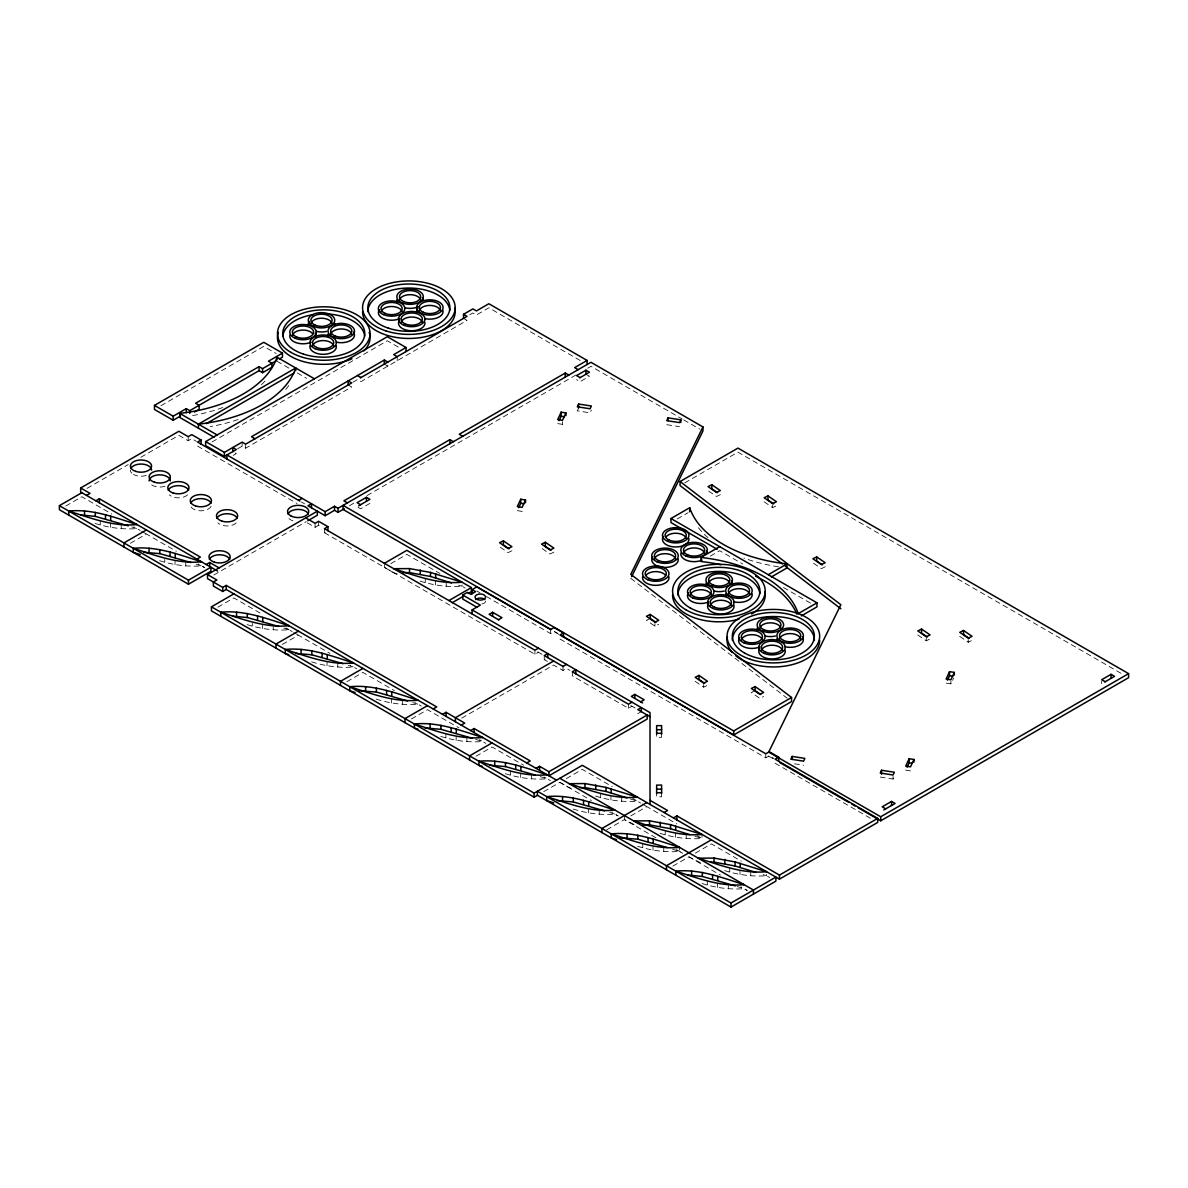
<?xml version="1.0" encoding="UTF-8"?>
<svg xmlns="http://www.w3.org/2000/svg" width="1188" height="1188" viewBox="0 0 1188 1188"><rect width="100%" height="100%" fill="white"/><g stroke="black" fill="none" stroke-linecap="round" stroke-linejoin="round"><path stroke-width="0.75" stroke-dasharray="5 3.75" d="M557.707 423.611L562.503 424.354L563.884 421.413M578.601 408.078L577.309 410.855L590.08 412.83L591.372 410.053M880.263 777.071L893.049 779.046L894.341 776.284M946.108 683.1L950.92 683.843L953.652 677.932M160.9 405.747L263.751 346.361L276.225 353.564M87.006 488.357L128.2 464.582M140.867 457.261L178.883 435.313L188.239 440.718L191.758 438.684L196.436 441.387M65.815 506.014L81.853 496.747L111.806 514.048M212.043 441.966L387.333 340.763L399.792 347.95M237.466 448.886L242.144 446.183L245.649 448.203L351.663 386.991L348.158 384.971M352.836 382.269L357.514 379.566L361.018 381.6L467.047 320.389L463.528 318.354M469.765 314.761L472.883 312.964L476.403 314.983L488.862 307.781L580.754 360.84M233.175 455.405L236.293 453.608L232.789 451.574M130.353 543.272L146.376 534.006L176.344 551.306M213.855 574.992L306.252 521.651M349.435 505.746L354.232 502.984M367.033 495.589L578.125 373.715M587.733 368.176L590.941 366.32L682.15 418.978M307.291 522.839L315.087 527.338L318.592 525.319L321.71 527.116M369.943 503.37L360.588 508.776L357.068 506.741M324.443 528.69L324.443 532.744L326.774 531.392M217.85 607.187L233.873 597.92L262.266 614.315M390.807 563.647L406.845 554.395L439.961 573.507M282.358 644.431L298.411 635.179L329.937 653.385M684.763 482.863L737.956 452.153L1122.2 673.997M346.896 681.689L362.934 672.423L394.475 690.644M677.219 518.978L688.134 512.681M486.412 596.539L550.638 633.62L554.143 631.6L558.82 634.303M411.434 718.948L427.457 709.682L458.999 727.902M324.443 532.744L534.912 654.261L538.431 652.227M710.32 556.103L719.676 550.697L742.752 564.018M544.267 655.613L544.267 659.667L547.787 657.632M461.746 718.116L553.623 665.057L562.978 670.463L566.483 668.443L569.869 670.388M476.002 756.221L492.04 746.97L523.566 765.176M572.334 671.814L572.334 675.868L628.467 708.271L631.971 706.236M637.822 713.661L641.327 711.642M543.733 791.639L559.845 782.328L569.201 787.703L574.457 789.396M566.26 778.63L582.298 769.364L612.266 786.664M606.741 829.773L624.383 819.586L637.243 826.091M630.798 815.889L646.836 806.622L676.789 823.923M559.994 639.025L765.785 757.84L769.304 755.806L773.982 758.508M672.883 866.097L688.921 856.845L701.766 863.349M695.336 853.147L711.374 843.881L741.327 861.181M511.909 550.757L508.093 552.598L499.599 546.747M553.875 552.168L550.059 554.024L541.565 548.173M720.329 494.639L716.513 496.48L708.018 490.629L708.018 487.941M764.151 501.796L772.66 507.647L776.462 505.806M650.252 618.488L646.435 620.329L654.944 626.18L658.746 624.339M825.2 566.81L821.398 568.651L812.889 562.8M695.173 681.318L703.682 687.169L707.484 685.328M755.123 690.644L751.321 692.485L759.815 698.336L763.632 696.495M917.775 634.956L926.269 640.807L930.085 638.966M959.741 636.367L968.235 642.218L972.051 640.377M95.085 523.448C108.657 527.739 122.824 529.655 137.036 528.601L140.154 530.397M159.623 560.706C173.181 564.998 187.362 566.914 201.574 565.859L204.692 567.656L198.426 564.048M420.077 581.095C433.635 585.372 447.817 587.303 462.028 586.233L465.147 588.045M247.119 624.621C260.677 628.912 274.859 630.828 289.07 629.774L292.189 631.571M311.642 661.865C325.2 666.156 339.382 668.072 353.593 667.017L356.697 668.814M376.165 699.123C389.738 703.415 403.905 705.33 418.117 704.276L421.235 706.073M440.748 736.412C454.306 740.703 468.488 742.619 482.699 741.55L485.803 743.361M505.271 773.67C518.829 777.962 533.011 779.877 547.223 778.808L550.341 780.62M595.544 796.064C609.102 800.356 623.284 802.271 637.496 801.217L640.614 803.014M573.091 809.028C586.649 813.32 600.831 815.235 615.042 814.181L618.161 815.978L611.775 812.31M660.068 833.323C673.641 837.614 687.807 839.53 702.019 838.476L702.019 834.436M637.629 846.287C651.187 850.578 665.354 852.494 679.581 851.425L682.684 853.236M724.606 870.581C738.164 874.873 752.346 876.789 766.557 875.734L769.675 877.531M702.153 883.545C715.711 887.837 729.892 889.753 744.104 888.683L747.222 890.495L740.837 886.812M666.75 424.695L679.536 426.67M517.3 510.662L522.111 511.419L522.111 508.716M910.513 770.893L905.702 770.151L905.702 767.448M794.475 763.795L803.593 765.221M458.523 585.149L462.028 586.263L462.028 582.209M393.733 572.75L397.252 573.863M131.779 526.952L137.036 528.615L133.888 526.804M196.302 564.211L201.574 565.874L201.574 561.82M283.798 628.11L289.07 629.789L289.07 625.734M348.322 665.369L353.593 667.032L350.43 665.221M412.86 702.628L418.117 704.291L414.968 702.479M475.631 739.322L482.655 741.55L479.507 739.723M630.472 799.004L637.496 801.232L632.759 798.499M540.198 776.61L547.223 778.838L544.074 777.011M694.995 836.263L702.019 838.49L697.297 835.758M609.771 812.518L615.042 814.196M763.052 874.635L766.557 875.749L766.557 871.695M672.557 849.227L679.581 851.454L679.581 847.4M737.08 886.486L744.104 888.713M393.733 572.72L384.392 567.359L384.392 563.305M683.739 419.913L699.747 429.15M585.936 374.235L589.456 376.269L580.1 381.675L576.581 379.64M783.471 587.525L810.587 603.177M384.333 364.092L387.837 366.112L387.837 363.409M276.997 361.241L289.471 368.443M297.267 372.943L306.623 378.348M554.38 631.452L557.573 633.308M768.695 756.147L773.492 758.909M476.789 590.985L479.997 592.842M775.14 763.245L871.264 818.74M301.396 501.989L304.574 503.816M197.594 446.109L297.03 503.519M537.822 651.885L542.634 654.662M630.783 705.553L635.595 708.33M544.267 659.667L547.386 661.464M559.845 782.328L591.386 800.534M655.925 837.792L624.383 819.586L624.383 815.532M676.299 849.554L682.61 853.207M688.921 856.845L720.448 875.051M285.922 627.962L289.07 629.789M642.159 803.92L646.836 806.622L646.836 802.568M141.714 531.303L146.376 534.006L146.376 529.967M293.748 632.476L298.411 635.179L298.411 631.125M630.783 578.363L787.184 698.202M1101.692 681.066L1101.692 683.753M968.235 639.53L968.235 642.218M950.92 681.14L950.92 683.843M926.269 638.105L926.269 640.807M893.049 776.343L893.049 779.046M772.66 504.959L772.66 507.647M765.785 753.786L765.785 757.84M750.742 871.814L750.742 875.853M740.005 870.433L740.005 874.487M729.774 867.968L729.774 872.007M728.303 884.763L728.303 888.817M717.552 883.397L717.552 887.436M707.32 880.917L707.32 884.971M703.682 684.481L703.682 687.169M686.219 834.555L686.219 838.594M675.467 833.174L675.467 837.228M665.235 830.709L665.235 834.748M663.765 847.519L663.765 851.558M661.612 734.644L661.612 737.332L656.637 737.332L656.637 733.293M661.612 793.718L661.612 796.777L656.637 796.777L656.637 792.723M654.944 623.477L654.944 626.18M653.029 846.138L653.029 850.177M642.782 843.658L642.782 847.712M628.467 704.217L628.467 708.271M621.68 797.297L621.68 801.351M610.944 795.915L610.944 799.97M600.697 793.45L600.697 797.49M599.227 810.261L599.227 814.3M588.491 808.88L588.491 812.934M562.978 666.409L562.978 670.463M562.503 421.651L562.503 424.354M550.638 629.566L550.638 633.62M534.912 650.207L534.912 654.261M531.422 774.888L531.422 778.942M520.671 773.522L520.671 777.561M510.439 771.042L510.439 775.096M466.884 737.629L466.884 741.683M456.147 736.263L456.147 740.302M446.228 582.313L446.228 586.367M445.901 733.783L445.901 737.837M435.476 580.932L435.476 584.986M425.245 578.467L425.245 582.521M402.316 700.356L402.316 704.41M397.193 356.667L397.193 360.707M391.565 698.975L391.565 703.029M337.778 663.097L337.778 667.151M327.042 661.716L327.042 665.77M318.592 521.265L318.592 525.319M315.087 523.284L315.087 527.338M273.255 625.853L273.255 629.892M262.518 624.472L262.518 628.526M252.287 623.344L252.287 626.046M245.649 444.149L245.649 448.203M242.144 442.129L242.144 446.183M188.239 436.664L188.239 440.718M185.759 561.939L185.759 565.993M175.022 560.558L175.022 564.612M164.79 559.444L164.79 562.147M121.235 524.68L121.235 528.734M110.484 523.299L110.484 527.353M100.252 520.834L100.252 524.888M485.58 601.113A5.287 3.059 0 0 1 481.66 604.053M292.872 520.804A10.588 6.103 0 0 1 288.996 518.562M146.302 475.438A10.588 6.103 0 0 1 133.516 474.472M131.838 473.195A10.588 6.103 0 0 1 130.428 470.151M187.585 494.802A10.588 6.103 0 0 1 169.26 494.802M211.093 506.296A10.588 6.103 0 0 1 200.876 510.825A10.588 6.103 0 0 1 190.644 506.296M236.234 522.883A10.588 6.103 0 0 1 217.894 522.883M164.998 486.234A10.588 6.103 0 0 1 149.495 482.536M264.939 381.066A122.364 70.656 0 0 1 260.053 385.937M222.809 407.499A122.364 70.656 0 0 1 191.535 415.755M288.803 385.506A122.364 70.656 0 0 1 283.65 391.877M238.06 419.542A122.364 70.656 0 0 1 210.246 426.566M778.496 566.825A122.364 70.656 0 0 1 743.866 558.033M707.959 537.644A122.364 70.656 0 0 1 697.534 526.536"/><path stroke-width="1.5" d="M520.73 499.242L517.3 506.623L522.111 507.365L525.527 499.985L520.73 499.242L520.73 503.296L518.666 507.721M561.137 412.191L557.707 419.557L562.503 420.3L565.934 412.934L561.137 412.191L561.137 416.231L559.073 420.656M578.601 404.039L577.309 406.801L590.08 408.776L591.372 406.014L578.601 404.039L578.601 408.078M668.042 417.864L666.75 420.641L679.536 422.616L680.828 419.839L668.042 417.864L668.042 420.567M792.114 756.414L790.822 759.191L803.593 761.166L804.885 758.389L792.114 756.414L792.114 759.117M881.555 770.255L880.263 773.017L893.049 775.007L894.341 772.23L881.555 770.255L881.555 774.294M909.132 758.731L905.702 766.097L910.513 766.839L913.943 759.474L909.132 758.731L909.132 762.77L907.083 767.196M949.539 671.666L946.108 679.046L950.92 679.788L954.335 672.408L949.539 671.666L949.539 675.72L947.475 680.145M226.938 458.999L226.938 454.959L325.17 511.657L334.526 506.266L338.031 508.286L590.941 362.281L702.954 426.938L630.783 574.309L791.564 697.505L791.564 701.559L733.694 734.986L562.384 636.07M631.6 576.7L702.954 430.992L702.954 426.938M180.457 416.052L173.181 420.255L154.47 409.444L154.47 405.405L263.751 342.307L282.462 353.103L282.462 357.157L279.343 358.954M154.47 405.405L173.181 416.201L186.278 408.642L189.783 410.662L259.073 370.656L262.578 372.69L271.933 367.285L271.933 363.231L268.429 361.211L282.462 353.103M276.225 360.766L262.578 368.636L259.073 366.617L195.634 403.237L199.138 405.271L199.138 409.311L194.461 412.013M217.553 571.057L80.665 492.025L80.665 487.971L178.883 431.259L188.239 436.664L191.758 434.63L201.114 440.035L201.114 444.089M198.426 428.215L198.426 424.161L295.708 367.998L295.708 370.701M59.4 505.657L188.461 580.175L210.915 567.211L210.915 571.265L188.461 584.229L59.4 509.711L59.4 505.657L81.853 492.708M206.4 423.611L294.119 372.973M86.516 495.396L90.021 493.376L80.665 487.971M95.872 500.801L99.376 498.767L200.401 557.098L196.896 559.117M201.114 440.035L197.594 442.07L299.822 501.084M232.789 451.574L232.789 447.534L236.293 449.554L224.369 456.444L205.658 445.634L205.658 441.594L387.333 336.709L406.029 347.505L406.029 351.559M205.658 441.594L224.369 452.39L242.144 442.129L245.649 444.149L351.663 382.952L348.158 380.917L348.158 384.971M387.837 362.058L384.333 360.038L251.5 436.724L255.004 438.758M406.029 347.505L393.688 354.633L397.193 356.667M463.528 318.354L463.528 314.315L472.883 308.91L476.403 310.929L488.862 303.742L587.095 360.439L587.095 364.493M360.32 377.947L467.047 316.335L463.528 314.315M146.376 529.967L123.938 542.916L123.938 546.97M298.634 500.386L302.138 498.366M206.252 564.523L209.756 562.503L219.112 567.894M433.189 708.939L436.694 706.919L226.225 585.402L222.72 587.421L207.514 578.645L207.514 574.591L317.33 511.196L317.33 515.236L307.826 520.73M453.4 441.684L449.896 439.649L343.881 500.861L347.386 502.88M568.77 375.066L565.265 373.047L459.251 434.259L462.756 436.278M587.095 360.439L574.621 367.641L578.125 369.661M311.494 507.811L311.494 503.771L307.974 505.791L325.17 515.711L334.526 510.305L338.031 512.34L344.268 508.731M579.699 377.843L589.456 372.215L585.936 370.181L576.581 375.586L580.1 377.621M358.627 505.836L369.943 499.316L366.424 497.297L357.068 502.687L360.588 504.722M327.947 530.724L327.947 526.67L324.443 528.69L534.912 650.207L538.431 648.188M207.514 574.591L216.869 579.996L213.365 582.031L213.365 586.07L222.72 591.476L226.225 589.456L556.563 780.174M537.318 795.336L534.125 797.193L211.434 610.884L211.434 606.83L233.873 593.866M384.392 563.305L406.845 550.341L471.369 587.6L471.369 591.654L468.161 593.495M298.411 631.125L275.943 644.089L275.958 648.143M448.93 600.564L471.369 587.6M477.101 607.365L462.756 599.079L462.756 595.039L467.433 592.337L470.938 594.356L475.616 591.654L472.111 589.634L472.111 593.688M472.111 589.634L476.789 586.931L550.638 629.566L554.143 627.546L563.498 632.952L563.498 636.991M452.138 602.761L463.35 596.272M782.387 563.973L680.071 485.565L680.071 481.526L737.956 448.099L1128.6 673.641L1128.6 677.695L880.709 820.804L858.3 807.87M362.934 668.384L340.481 681.348L340.481 685.387M472.096 613.944L472.096 609.889L480.294 605.152L462.756 595.039M498.485 619.72L501.989 617.686L492.649 612.295L489.129 614.315L498.871 619.943M717.225 549.287L670.982 522.586L670.982 518.532L689.693 507.721A122.364 70.656 0 0 0 786.976 563.899L786.976 567.953L771.383 576.952M427.457 705.642L405.019 718.591L405.019 722.646M563.498 632.952L559.994 634.971L765.785 753.786L769.304 751.766L778.66 757.157L778.66 761.211M721.042 564.76A122.364 70.656 0 0 0 700.979 561.508L700.979 557.454L719.676 546.643M442.545 714.344L446.049 712.31L464.76 723.121L461.256 725.14M553.623 661.003L455.405 717.715L455.405 721.769M562.978 666.409L566.483 664.389M470.611 730.546L474.116 728.526L530.234 760.929L526.73 762.948M768.265 574.695L786.976 563.899M492.04 742.916L469.587 755.88L469.587 759.934M640.659 701.811L644.178 699.777L634.823 694.386L631.318 696.406L642.619 702.925M631.971 702.197L628.467 704.217L572.334 671.814L575.838 669.78L575.838 673.834M801.38 615.874L816.973 606.86L816.973 602.821L798.262 613.617A122.364 70.656 0 0 0 700.979 557.454M536.085 768.354L539.59 766.319L548.945 771.725L647.178 715.013L647.178 719.067L548.945 775.779L548.945 771.725M211.434 606.83L534.125 793.139L582.298 765.31L779.447 879.135L877.68 822.438L877.68 818.384L775.14 759.191L778.66 757.157M551.173 629.61L343.05 509.444L343.05 505.39L733.694 730.932L791.564 697.505M646.836 802.568L601.93 828.496L601.93 832.55L731.006 907.068L775.898 881.14L775.898 877.086L731.006 903.014L537.407 791.238L537.407 795.292L601.93 832.55M664.062 812.518L667.567 810.498L650.014 800.356M673.418 817.923L676.922 815.889L779.447 875.096L877.68 818.384M711.374 839.827L666.468 865.755L666.468 869.809M1104.81 681.957L1114.567 676.343L1111.047 674.309L1101.692 679.714L1105.211 681.734M883.753 809.964L895.069 803.444L891.549 801.41L882.194 806.815L885.713 808.85M680.071 481.526L840.852 604.722L768.695 752.093L880.709 816.765L1128.6 673.641M503.4 540.852L499.599 542.708L508.093 548.559L511.909 546.703L503.4 540.852L503.4 544.906L509.073 548.811M545.366 542.277L541.565 544.119L550.059 549.97L553.875 548.128L545.366 542.277L545.366 546.317L551.039 550.222M711.82 484.734L708.018 486.59L716.513 492.441L720.329 490.585L711.82 484.734L711.82 488.788L717.493 492.693M767.968 495.901L764.151 497.757L772.66 503.608L776.462 501.752L767.968 495.901L767.968 499.955L773.64 503.861M650.252 614.434L646.435 616.275L654.944 622.126L658.746 620.284L650.252 614.434L650.252 618.488L655.91 622.378M816.705 556.905L812.889 558.746L821.398 564.597L825.2 562.756L816.705 556.905L816.705 560.959L822.378 564.849M698.99 675.423L695.173 677.279L703.682 683.13L707.484 681.273L698.99 675.423L698.99 679.477L704.647 683.382M755.123 686.59L751.321 688.446L759.815 694.297L763.632 692.441L755.123 686.59L755.123 690.644L760.795 694.549M921.576 629.061L917.775 630.902L926.269 636.753L930.085 634.912L921.576 629.061L921.576 633.115L927.249 637.006M963.542 630.472L959.741 632.328L968.235 638.179L972.051 636.322L963.542 630.472L963.542 634.526L969.215 638.431M68.741 511.063C92.412 508.687 114.954 517.537 137.036 524.561C113.365 526.937 90.837 518.087 68.741 511.063L68.741 515.102M133.279 548.321C156.95 545.945 179.477 554.796 201.574 561.82C177.903 564.196 155.361 555.345 133.279 548.321L133.279 552.361L140.303 554.588M409.548 568.592L393.733 568.696C415.83 575.72 438.357 584.57 462.028 582.209L430.516 572.438L409.548 568.592L409.548 572.631L430.516 576.477L451.499 582.922M220.775 612.221C244.446 609.86 266.973 618.71 289.07 625.734C265.399 628.096 242.857 619.26 220.775 612.221L220.775 616.275M285.283 649.48C308.969 647.104 331.497 655.954 353.593 662.978C329.908 665.354 307.38 656.504 285.283 649.48L285.283 653.534L288.803 654.633M349.821 686.738C373.492 684.362 396.035 693.213 418.117 700.237C394.446 702.613 371.918 693.762 349.821 686.738L349.821 690.777L355.093 692.456M414.36 723.997C438.03 721.621 460.558 730.471 482.655 737.496C458.999 739.901 436.471 731.021 414.389 724.012L414.389 728.066L417.909 729.18M478.927 761.27C502.598 758.909 525.126 767.76 547.223 774.784C523.552 777.145 501.024 768.294 478.927 761.27L478.927 765.324L482.447 766.438M585.001 783.56L569.201 783.679C591.282 790.703 613.81 799.554 637.496 797.178L605.984 787.406L585.001 783.56L585.001 787.614L605.984 791.46L626.952 797.89M546.747 796.628C570.418 794.267 592.946 803.118 615.042 810.142C591.372 812.503 568.829 803.667 546.747 796.628L546.747 800.682L553.771 802.91M649.539 820.819L633.724 820.923C655.821 827.962 678.348 836.812 702.019 834.436L670.522 824.665L649.539 820.819L649.539 824.873L670.522 828.719L689.723 834.6M611.271 833.887C634.956 831.526 657.484 840.376 679.581 847.4C655.895 849.762 633.367 840.911 611.271 833.887L611.271 837.941L616.542 839.604M714.062 858.078L698.262 858.182C720.359 865.22 742.886 874.056 766.557 871.695L735.045 861.924L714.062 858.078L714.062 862.132L735.045 865.978L756.014 872.408M675.809 871.146C699.48 868.784 722.007 877.635 744.104 884.659C720.433 887.02 697.905 878.17 675.809 871.146L675.809 875.2M81.036 515.013L95.292 516.379L128.259 525.839M143.807 552.286L159.831 553.638L191.03 562.533M402.524 572.675L409.548 572.631M233.071 616.186L247.327 617.537L278.527 626.447M295.827 653.445L311.85 654.796L343.05 663.691M358.613 690.718L376.373 692.055L407.588 700.95M424.888 727.962L440.911 729.313L472.111 738.208M489.471 765.235L505.479 766.587L534.927 774.932M579.729 787.644L585.001 787.614M557.276 800.608L573.299 801.945L604.499 810.855M642.515 824.903L649.539 824.873M620.062 837.867L637.822 839.203L667.285 847.564M710.558 862.146L714.062 862.132M688.104 875.111L702.36 876.462L735.327 885.921M656.637 729.699L661.612 729.699M656.637 733.293L661.612 733.293M656.637 789.144L661.612 789.144M656.637 792.723L661.612 792.723M561.137 416.231L564.33 416.736M520.73 503.296L523.923 503.786M949.539 675.72L952.731 676.21M909.132 762.77L912.339 763.275M670.982 518.532L816.973 602.821M357.514 375.527L361.018 377.546M214.018 437.214L179.715 417.419L179.715 413.365A122.364 70.656 0 0 0 276.997 357.202L314.419 378.794M179.715 413.365L217.137 434.971M779.892 762.607L848.707 802.331M851.9 804.172L855.108 806.028M327.947 526.67L318.592 521.265L315.087 523.284L305.732 517.894M472.096 609.889L650.014 712.607L650.014 804.41M563.468 666.691L544.267 655.613L547.787 653.578L547.787 657.632M650.014 716.661L637.822 709.622L641.327 707.588L641.327 711.642M559.845 778.274L753.444 890.05L753.444 894.104M785.313 566.216L840.852 608.776M1111.047 674.309L1111.047 678.363M954.335 672.408L954.335 675.111M913.943 759.474L913.943 762.161M891.549 801.41L891.549 805.464M880.709 816.765L880.709 820.804M779.447 875.096L779.447 879.135M740.213 863.349L740.213 867.403M735.045 861.924L735.045 865.978M733.694 730.932L733.694 734.986M731.006 903.014L731.006 907.068M724.814 859.459L724.814 863.498M717.76 876.313L717.76 880.367M712.592 874.888L712.592 878.927M702.36 872.408L702.36 876.462M691.624 871.042L691.624 875.081M689.693 507.721L689.693 511.776M680.828 419.839L680.828 422.542M676.922 815.889L676.922 819.943M675.675 826.091L675.675 830.145M670.522 824.665L670.522 828.719M661.612 734.288L661.612 725.645L656.637 725.645L656.637 734.288M661.612 793.718L661.612 785.09L656.637 785.09L656.637 793.718M660.276 822.2L660.276 826.239M653.222 839.055L653.222 843.109M648.069 837.629L648.069 841.683M637.822 835.164L637.822 839.203M634.823 694.386L634.823 698.425M627.086 833.783L627.086 837.837M611.152 788.832L611.152 792.886M605.984 787.406L605.984 791.46M595.752 784.941L595.752 788.995M588.699 801.796L588.699 805.85M585.936 370.181L585.936 374.235M583.531 800.37L583.531 804.425M573.299 797.905L573.299 801.945M565.934 412.934L565.934 415.637M565.265 373.047L565.265 377.101M562.548 796.524L562.548 800.578M539.59 766.319L539.59 770.373M534.125 793.139L534.125 797.193M525.527 499.985L525.527 502.687M520.879 766.438L520.879 770.492M515.711 765.013L515.711 769.052M505.479 762.533L505.479 766.587M494.743 761.166L494.743 765.206M492.649 612.295L492.649 616.334M474.116 728.526L474.116 732.565M456.311 729.15L456.311 733.204M451.143 727.724L451.143 731.778M449.896 439.649L449.896 443.703M446.049 712.31L446.049 716.364M440.911 725.259L440.911 729.313M435.684 573.863L435.684 577.917M430.516 572.438L430.516 576.477M430.16 723.878L430.16 727.932M420.285 569.958L420.285 574.012M391.773 691.891L391.773 695.945M386.605 690.466L386.605 694.52M384.333 360.038L384.333 364.092M376.373 688.001L376.373 692.055M366.424 497.297L366.424 501.336M365.637 686.619L365.637 690.674M338.031 508.286L338.031 512.34M334.526 506.266L334.526 510.305M327.249 654.647L327.249 658.687M325.17 511.657L325.17 515.711M322.082 653.207L322.082 657.261M311.85 650.742L311.85 654.796M301.099 649.361L301.099 653.415M276.997 357.202L276.997 359.905M262.578 368.636L262.578 372.69M262.726 617.389L262.726 621.443M259.073 366.617L259.073 370.656M257.558 615.963L257.558 620.017M247.327 613.498L247.327 617.537M236.575 612.117L236.575 616.171M226.225 585.402L226.225 589.456M224.369 452.39L224.369 456.444M222.72 587.421L222.72 591.476M209.756 562.503L209.756 566.557M189.783 410.662L189.783 413.365M188.461 580.175L188.461 584.229M186.278 408.642L186.278 412.696M175.23 553.474L175.23 557.528M173.181 416.201L173.181 420.255M170.062 552.049L170.062 556.103M159.831 549.584L159.831 553.638M149.079 548.203L149.079 552.257M110.692 516.216L110.692 520.27M105.524 514.79L105.524 518.844M99.376 498.767L99.376 502.821M95.292 512.325L95.292 516.379M84.556 510.944L84.556 514.998M475.705 599.584A5.287 3.059 0 0 1 484.882 599.584M678.125 558.791A13.231 7.633 0 0 1 663.29 567.359A13.231 7.633 0 0 1 652.791 556.86M654.529 558.999A10.588 6.103 0 0 1 665.013 553.682A10.588 6.103 0 0 1 675.512 558.999M668.874 576.715A13.231 7.633 0 0 1 655.761 585.342A13.231 7.633 0 0 1 642.649 576.715M645.99 575.363A10.588 6.103 0 0 1 655.761 571.591A10.588 6.103 0 0 1 665.532 575.363M688.817 538.342A13.231 7.633 0 0 1 673.967 546.911A13.231 7.633 0 0 1 663.483 536.412M665.919 537.006A10.588 6.103 0 0 1 677.086 533.278A10.588 6.103 0 0 1 686.189 538.535M702.108 560.097A13.231 7.633 0 0 1 687.436 560.647A13.231 7.633 0 0 1 680.947 553.044M706.281 551.113A13.231 7.633 0 0 1 707.172 553.044M683.56 553.237A10.588 6.103 0 0 1 694.059 547.92A10.588 6.103 0 0 1 704.543 553.237M326.566 331.378A13.231 7.633 0 0 1 316.439 331.378M308.39 325.319A13.231 7.633 0 0 1 309.281 321.399M334.63 323.329A13.231 7.633 0 0 1 334.63 325.319M311.018 323.522A10.588 6.103 0 0 1 321.502 318.206A10.588 6.103 0 0 1 332.001 323.522M311.063 342.218A13.231 7.633 0 0 1 296.391 342.768A13.231 7.633 0 0 1 289.887 335.165M315.236 333.234A13.231 7.633 0 0 1 316.127 337.154M292.515 335.358A10.588 6.103 0 0 1 301.618 330.101A10.588 6.103 0 0 1 312.786 333.813M353.489 332.15A13.231 7.633 0 0 1 350.608 340.466A13.231 7.633 0 0 1 336.204 342.129M328.14 336.07A13.231 7.633 0 0 1 328.14 334.08M330.769 334.274A10.588 6.103 0 0 1 341.253 328.957A10.588 6.103 0 0 1 351.752 334.274M336.249 345.678A13.231 7.633 0 0 1 323.136 354.321A13.231 7.633 0 0 1 310.023 345.678M312.652 345.886A10.588 6.103 0 0 1 323.136 340.57A10.588 6.103 0 0 1 333.635 345.886M759.949 646.851A13.231 7.633 0 0 1 743.837 646.851A13.231 7.633 0 0 1 739.664 637.867M741.401 639.99A10.588 6.103 0 0 1 751.885 634.674A10.588 6.103 0 0 1 762.384 639.99M785.134 650.311A13.231 7.633 0 0 1 770.299 658.88A13.231 7.633 0 0 1 759.8 648.381M761.523 650.504A10.588 6.103 0 0 1 772.022 645.203A10.588 6.103 0 0 1 782.521 650.504M802.36 636.783A13.231 7.633 0 0 1 799.494 645.099A13.231 7.633 0 0 1 785.075 646.762M777.026 640.688A13.231 7.633 0 0 1 777.026 638.699M779.655 638.906A10.588 6.103 0 0 1 790.139 633.59A10.588 6.103 0 0 1 800.638 638.906M775.452 636.011A13.231 7.633 0 0 1 765.324 636.011M757.276 629.952A13.231 7.633 0 0 1 757.276 627.947M759.904 628.155A10.588 6.103 0 0 1 770.388 622.839A10.588 6.103 0 0 1 780.887 628.155M399.643 318.651A13.231 7.633 0 0 1 383.531 318.651A13.231 7.633 0 0 1 379.373 309.682M381.096 311.805A10.588 6.103 0 0 1 391.594 306.489A10.588 6.103 0 0 1 402.079 311.805M424.829 322.126A13.231 7.633 0 0 1 409.994 330.695A13.231 7.633 0 0 1 399.495 320.196M401.232 322.319A10.588 6.103 0 0 1 411.716 317.018A10.588 6.103 0 0 1 422.215 322.319M442.961 310.514A13.231 7.633 0 0 1 424.784 318.562M416.721 312.503A13.231 7.633 0 0 1 417.627 308.583M419.349 310.721A10.588 6.103 0 0 1 429.848 305.405A10.588 6.103 0 0 1 440.332 310.721M418.146 306.816A13.231 7.633 0 0 1 405.034 307.811M396.97 301.752A13.231 7.633 0 0 1 396.97 299.762M422.319 297.832A13.231 7.633 0 0 1 423.21 299.762M399.599 299.97A10.588 6.103 0 0 1 410.098 294.654A10.588 6.103 0 0 1 420.582 299.97M708.761 601.9A13.231 7.633 0 0 1 692.649 601.9A13.231 7.633 0 0 1 688.491 592.916M690.213 595.039A10.588 6.103 0 0 1 700.712 589.723A10.588 6.103 0 0 1 711.196 595.039M733.961 605.36A13.231 7.633 0 0 1 719.111 613.929A13.231 7.633 0 0 1 708.612 603.43M710.35 605.553A10.588 6.103 0 0 1 720.834 600.252A10.588 6.103 0 0 1 731.333 605.553M752.078 593.748A13.231 7.633 0 0 1 733.902 601.811M725.838 595.737A13.231 7.633 0 0 1 725.838 593.748M728.467 593.955A10.588 6.103 0 0 1 738.966 588.639A10.588 6.103 0 0 1 749.45 593.955M724.279 591.06A13.231 7.633 0 0 1 714.151 591.06M706.088 585.001A13.231 7.633 0 0 1 706.088 582.996M731.437 581.081A13.231 7.633 0 0 1 732.328 585.001M708.716 583.204A10.588 6.103 0 0 1 719.215 577.888A10.588 6.103 0 0 1 729.699 583.204M287.942 513.929A10.588 6.103 0 0 1 298.158 509.4A10.588 6.103 0 0 1 308.375 513.929M209.355 559.296A10.588 6.103 0 0 1 219.587 554.766A10.588 6.103 0 0 1 229.804 559.296M130.784 468.562A10.588 6.103 0 0 1 142.382 464.092A10.588 6.103 0 0 1 151.589 470.151M168.206 490.169A10.588 6.103 0 0 1 178.423 485.64A10.588 6.103 0 0 1 188.64 490.169M190.644 503.133A10.588 6.103 0 0 1 200.876 498.604A10.588 6.103 0 0 1 211.093 503.133M216.84 518.25A10.588 6.103 0 0 1 227.071 513.721A10.588 6.103 0 0 1 237.288 518.25M149.124 480.947A10.588 6.103 0 0 1 159.712 474.844A10.588 6.103 0 0 1 170.3 480.947M369.156 332.343A46.302 26.73 0 0 1 363.855 350.935M351.945 358.776A46.302 26.73 0 0 1 299.302 360.276A46.302 26.73 0 0 1 278.348 332.343M282.833 336.026A41.016 23.671 0 0 1 313.142 314.701M325.527 313.914A41.016 23.671 0 0 1 364.671 336.026M764.82 591.594A46.302 26.73 0 0 1 751.648 613.973M739.01 619.156A46.302 26.73 0 0 1 672.601 595.084M677.903 595.084A41.016 23.671 0 0 1 717.567 571.413A41.016 23.671 0 0 1 759.83 593.54M454.781 308.227A46.302 26.73 0 0 1 411.894 338.402A46.302 26.73 0 0 1 362.578 311.716M367.864 311.716A41.016 23.671 0 0 1 407.543 288.06A41.016 23.671 0 0 1 449.792 310.172M819.661 640.213A46.302 26.73 0 0 1 787.659 665.636A46.302 26.73 0 0 1 735.892 655.925M732.105 652.346A46.302 26.73 0 0 1 727.442 636.723M732.343 640.213A41.016 23.671 0 0 1 773.358 616.527A41.016 23.671 0 0 1 814.359 640.213M295.708 367.998A122.364 70.656 0 0 1 198.426 424.161M755.553 576.225A122.364 70.656 0 0 1 796.97 614.241M476.551 599.212A5.287 3.059 0 0 0 485.402 597.846A5.287 3.059 0 0 0 478.927 594.104A5.287 3.059 0 0 0 476.551 599.212M656.964 561.805A13.231 7.633 0 0 0 678.125 556.741A13.231 7.633 0 0 0 659.949 548.678A13.231 7.633 0 0 0 656.964 561.805M658.568 560.588A10.588 6.103 0 0 0 675.512 556.533A10.588 6.103 0 0 0 660.959 550.089A10.588 6.103 0 0 0 658.568 560.588M647.712 579.714A13.231 7.633 0 0 0 668.874 574.65A13.231 7.633 0 0 0 650.697 566.602A13.231 7.633 0 0 0 647.712 579.714M649.316 578.497A10.588 6.103 0 0 0 666.26 574.457A10.588 6.103 0 0 0 651.707 568.013A10.588 6.103 0 0 0 649.316 578.497M667.641 541.342A13.231 7.633 0 0 0 688.817 536.278A13.231 7.633 0 0 0 670.641 528.229A13.231 7.633 0 0 0 667.641 541.342M669.26 540.139A10.588 6.103 0 0 0 686.189 536.085A10.588 6.103 0 0 0 671.651 529.64A10.588 6.103 0 0 0 669.26 540.139M686.011 556.043A13.231 7.633 0 0 0 707.172 550.98A13.231 7.633 0 0 0 688.995 542.931A13.231 7.633 0 0 0 686.011 556.043M687.614 554.826A10.588 6.103 0 0 0 704.543 550.787A10.588 6.103 0 0 0 690.005 544.342A10.588 6.103 0 0 0 687.614 554.826M313.454 326.329A13.231 7.633 0 0 0 334.63 321.265A13.231 7.633 0 0 0 316.439 313.216A13.231 7.633 0 0 0 313.454 326.329M315.072 325.111A10.588 6.103 0 0 0 332.001 321.072A10.588 6.103 0 0 0 317.463 314.627A10.588 6.103 0 0 0 315.072 325.111M294.951 338.164A13.231 7.633 0 0 0 316.127 333.1A13.231 7.633 0 0 0 297.95 325.052A13.231 7.633 0 0 0 294.951 338.164M296.569 336.961A10.588 6.103 0 0 0 313.498 332.907A10.588 6.103 0 0 0 298.96 326.462A10.588 6.103 0 0 0 296.569 336.961M333.204 337.08A13.231 7.633 0 0 0 354.38 332.016A13.231 7.633 0 0 0 336.204 323.968A13.231 7.633 0 0 0 333.204 337.08M334.823 335.862A10.588 6.103 0 0 0 351.752 331.823A10.588 6.103 0 0 0 337.214 325.378A10.588 6.103 0 0 0 334.823 335.862M315.087 348.693A13.231 7.633 0 0 0 336.249 343.629A13.231 7.633 0 0 0 318.072 335.58A13.231 7.633 0 0 0 315.087 348.693M316.691 347.475A10.588 6.103 0 0 0 333.635 343.421A10.588 6.103 0 0 0 319.082 336.991A10.588 6.103 0 0 0 316.691 347.475M743.837 642.797A13.231 7.633 0 0 0 765.013 637.733A13.231 7.633 0 0 0 746.821 629.685A13.231 7.633 0 0 0 743.837 642.797M745.455 641.579A10.588 6.103 0 0 0 762.384 637.525A10.588 6.103 0 0 0 747.846 631.095A10.588 6.103 0 0 0 745.455 641.579M763.973 653.311A13.231 7.633 0 0 0 785.134 648.262A13.231 7.633 0 0 0 766.958 640.198A13.231 7.633 0 0 0 763.973 653.311M765.577 652.108A10.588 6.103 0 0 0 782.521 648.054A10.588 6.103 0 0 0 767.968 641.609A10.588 6.103 0 0 0 765.577 652.108M782.09 641.713A13.231 7.633 0 0 0 803.266 636.649A13.231 7.633 0 0 0 785.075 628.586A13.231 7.633 0 0 0 782.09 641.713M783.694 640.495A10.588 6.103 0 0 0 800.638 636.441A10.588 6.103 0 0 0 786.1 629.996A10.588 6.103 0 0 0 783.694 640.495M762.34 630.962A13.231 7.633 0 0 0 783.516 625.898A13.231 7.633 0 0 0 765.324 617.834A13.231 7.633 0 0 0 762.34 630.962M763.943 629.744A10.588 6.103 0 0 0 780.887 625.69A10.588 6.103 0 0 0 766.349 619.245A10.588 6.103 0 0 0 763.943 629.744M383.531 314.612A13.231 7.633 0 0 0 404.707 309.548A13.231 7.633 0 0 0 386.531 301.485A13.231 7.633 0 0 0 383.531 314.612M385.15 313.394A10.588 6.103 0 0 0 402.079 309.34A10.588 6.103 0 0 0 387.54 302.91A10.588 6.103 0 0 0 385.15 313.394M403.668 325.126A13.231 7.633 0 0 0 424.829 320.062A13.231 7.633 0 0 0 406.652 312.013A13.231 7.633 0 0 0 403.668 325.126M405.271 323.923A10.588 6.103 0 0 0 422.215 319.869A10.588 6.103 0 0 0 407.677 313.424A10.588 6.103 0 0 0 405.271 323.923M421.785 313.528A13.231 7.633 0 0 0 442.961 308.464A13.231 7.633 0 0 0 424.784 300.401A13.231 7.633 0 0 0 421.785 313.528M423.403 312.31A10.588 6.103 0 0 0 440.332 308.256A10.588 6.103 0 0 0 425.794 301.811A10.588 6.103 0 0 0 423.403 312.31M402.034 302.777A13.231 7.633 0 0 0 423.21 297.713A13.231 7.633 0 0 0 405.034 289.649A13.231 7.633 0 0 0 402.034 302.777M403.653 301.559A10.588 6.103 0 0 0 420.582 297.505A10.588 6.103 0 0 0 406.044 291.06A10.588 6.103 0 0 0 403.653 301.559M692.649 597.846A13.231 7.633 0 0 0 713.825 592.782A13.231 7.633 0 0 0 695.648 584.734A13.231 7.633 0 0 0 692.649 597.846M694.267 596.628A10.588 6.103 0 0 0 711.196 592.574A10.588 6.103 0 0 0 696.658 586.144A10.588 6.103 0 0 0 694.267 596.628M712.785 608.36A13.231 7.633 0 0 0 733.961 603.311A13.231 7.633 0 0 0 715.77 595.247A13.231 7.633 0 0 0 712.785 608.36M714.404 607.157A10.588 6.103 0 0 0 731.333 603.103A10.588 6.103 0 0 0 716.795 596.658A10.588 6.103 0 0 0 714.404 607.157M730.902 596.762A13.231 7.633 0 0 0 752.078 591.698A13.231 7.633 0 0 0 733.902 583.635A13.231 7.633 0 0 0 730.902 596.762M732.521 595.544A10.588 6.103 0 0 0 749.45 591.49A10.588 6.103 0 0 0 734.912 585.045A10.588 6.103 0 0 0 732.521 595.544M711.152 586.011A13.231 7.633 0 0 0 732.328 580.947A13.231 7.633 0 0 0 714.151 572.883A13.231 7.633 0 0 0 711.152 586.011M712.77 584.793A10.588 6.103 0 0 0 729.699 580.739A10.588 6.103 0 0 0 715.161 574.294A10.588 6.103 0 0 0 712.77 584.793M290.674 515.785A10.588 6.103 0 0 0 308.375 513.038A10.588 6.103 0 0 0 295.426 505.553A10.588 6.103 0 0 0 290.674 515.785M214.286 562.117A10.588 6.103 0 0 0 230.16 556.83A10.588 6.103 0 0 0 214.286 551.544A10.588 6.103 0 0 0 214.286 562.117M135.714 471.384A10.588 6.103 0 0 0 151.589 466.097A10.588 6.103 0 0 0 135.714 460.81A10.588 6.103 0 0 0 135.714 471.384M173.136 492.99A10.588 6.103 0 0 0 189.011 487.704A10.588 6.103 0 0 0 173.136 482.402A10.588 6.103 0 0 0 173.136 492.99M195.575 505.954A10.588 6.103 0 0 0 211.449 500.668A10.588 6.103 0 0 0 195.575 495.366A10.588 6.103 0 0 0 195.575 505.954M221.77 521.072A10.588 6.103 0 0 0 237.645 515.785A10.588 6.103 0 0 0 221.77 510.498A10.588 6.103 0 0 0 221.77 521.072M154.425 482.194A10.588 6.103 0 0 0 170.3 476.893A10.588 6.103 0 0 0 154.425 471.606A10.588 6.103 0 0 0 154.425 482.194M291.015 352.42A46.302 26.73 0 0 0 368.473 340.436A46.302 26.73 0 0 0 311.776 307.707A46.302 26.73 0 0 0 291.015 352.42M303.252 354.024A41.016 23.671 0 0 0 364.761 333.516A41.016 23.671 0 0 0 303.252 313.023A41.016 23.671 0 0 0 303.252 354.024M686.159 609.934A46.302 26.73 0 0 0 763.632 597.95A46.302 26.73 0 0 0 706.919 565.206A46.302 26.73 0 0 0 686.159 609.934M689.901 607.766A41.016 23.671 0 0 0 758.523 597.148A41.016 23.671 0 0 0 708.286 568.161A41.016 23.671 0 0 0 689.901 607.766M385.729 330.813A46.302 26.73 0 0 0 455.182 307.662A46.302 26.73 0 0 0 385.729 284.511A46.302 26.73 0 0 0 385.729 330.813M388.372 328.17A41.016 23.671 0 0 0 449.881 307.662A41.016 23.671 0 0 0 388.372 287.169A41.016 23.671 0 0 0 388.372 328.17M750.207 659.31A46.302 26.73 0 0 0 819.661 636.159A46.302 26.73 0 0 0 750.207 613.008A46.302 26.73 0 0 0 750.207 659.31M744.356 652.895A41.016 23.671 0 0 0 812.963 642.292A41.016 23.671 0 0 0 762.741 613.29A41.016 23.671 0 0 0 744.356 652.895"/></g></svg>
